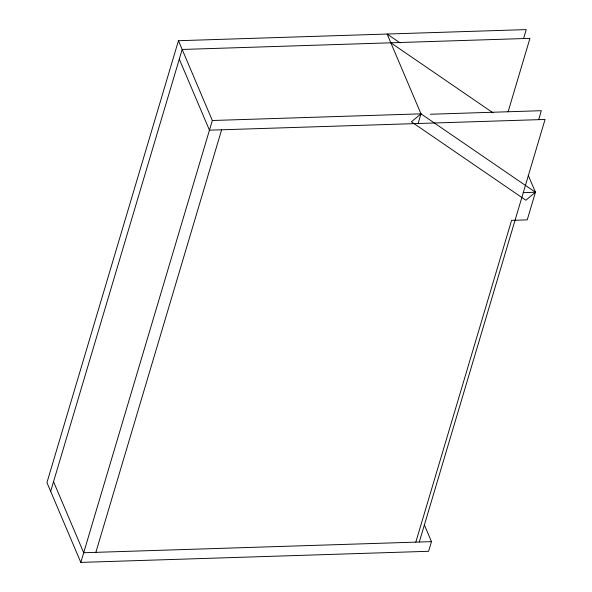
<?xml version="1.0" encoding="UTF-8"?>
<svg xmlns="http://www.w3.org/2000/svg" width="592" height="592" viewBox="0 0 592 592"><rect width="100%" height="100%" fill="white"/><g stroke="black" fill="none" stroke-linecap="round" stroke-linejoin="round"><path stroke-width="0.89" d="M523.594 38.458L526.229 29.6L178.458 40.707L46.946 482.598L80.815 562.4L428.593 551.293L431.472 541.628L424.286 524.712M50.66 491.353L182.173 49.462L529.951 38.354L508.077 111.858M80.815 562.4L212.328 120.502L178.458 40.707M95.867 552.343L221.623 129.781M418.115 123.506L420.993 113.842L387.124 34.04L400.096 42.927M538.705 119.554L541.34 110.697L430.451 114.241M415.821 542.131L511.577 220.372L527.228 219.876L535.449 192.252L528.264 175.343M419.299 542.02L545.054 119.458L209.45 130.173L179.295 59.126M420.993 113.842L411.388 121.804L525.844 200.222L535.449 192.252L420.993 113.842L212.328 120.502M523.276 192.644L535.449 192.252M431.472 541.628L83.694 552.736L53.539 481.688M390.838 42.794L493.084 112.85"/></g></svg>
